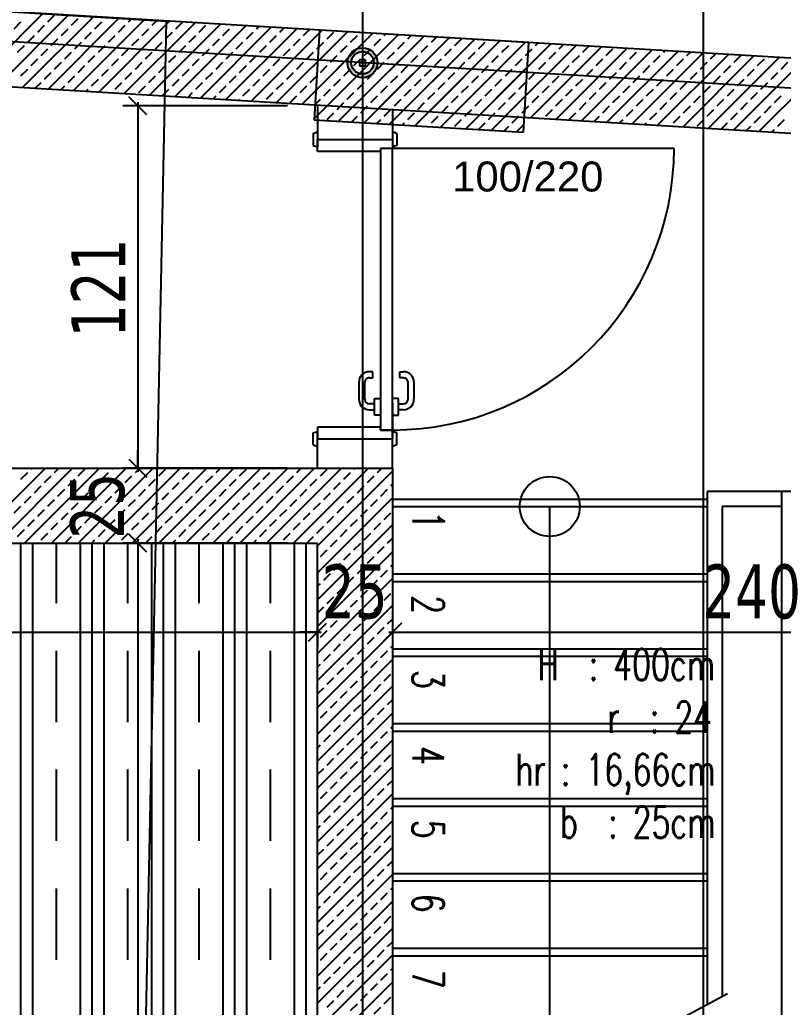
# Model space of a CAD drawing. Header units: millimetres. Extents: x 43168.9 to 43194.6, y -25545.1 to -25543.4.
# Drawn here: x 43169.908 to 43169.959, y -25543.9089 to -25543.843 of the extents above; entities that cross this region are included whole.
import ezdxf
from ezdxf.enums import TextEntityAlignment as Align

# ---------------------------------------------------------------- set-up
doc = ezdxf.new("R2010")
doc.units = ezdxf.units.MM
doc.header["$LTSCALE"] = 200
for name, pattern in [('DASHDOT', [1, 0.5, -0.25, 0, -0.25]), ('DASHDOT2', [0.5, 0.25, -0.125, 0, -0.125]), ('HIDDEN2', [0.1875, 0.125, -0.0625])]:
    doc.linetypes.add(name, pattern=pattern)
for name, color, linetype in [('aks_sgh', 5, 'DASHDOT2'), ('dograma_sgh', 43, 'Continuous'), ('duv_sgh', 4, 'Continuous'), ('izd-alt_sgh', 8, 'HIDDEN2'), ('kolon-b.a_sgh', 6, 'Continuous'), ('merdi_sgh', 3, 'Continuous'), ('olcuic_sgh', 183, 'Continuous'), ('poz_sgh', 12, 'Continuous'), ('tarama-betonarme_sgh', 223, 'Continuous'), ('tarama-zemin_sgh', 197, 'Continuous'), ('yapi-yaklasma_sgh', 41, 'DASHDOT'), ('yazi-merdi_sgh', 9, 'Continuous')]:
    doc.layers.add(name, color=color, linetype=linetype)
doc.styles.add('dim', font='VERDANA.TTF', dxfattribs={"width": 0.7})
doc.styles.add('text2', font='arial.ttf')
doc.styles.add('text3', font='simplex8.shx', dxfattribs={"width": 0.7})

msp = doc.modelspace()

# ---------------------------------------------------------------- hatches: boundary and pattern name
h = msp.add_hatch(color=256)
edge = h.paths.add_edge_path()
edge.add_arc((43169.930879, -25543.845849), 0.001, 0, 360)
edge = h.paths.add_edge_path(flags=16)
edge.add_arc((43169.930879, -25543.845849), 0.00075, 0, 360)

# ---------------------------------------------------------------- linework, layer by layer
at = {"color": 0, "linetype": 'ByBlock', "lineweight": -2}
for p, q in [((43169.931079, -25543.845649), (43169.930679, -25543.845649)), ((43169.930679, -25543.845649), (43169.930679, -25543.846049)), ((43169.93095, -25543.845778), (43169.930808, -25543.845919)), ((43169.93095, -25543.845919), (43169.930808, -25543.845778)), ((43169.931079, -25543.846049), (43169.931079, -25543.845649)), ((43169.930679, -25543.846049), (43169.931079, -25543.846049)), ((43169.91648, -25543.849335), (43169.91528, -25543.848135)), ((43169.91528, -25543.872319), (43169.91648, -25543.873519)), ((43169.91528, -25543.872319), (43169.91648, -25543.873519)), ((43169.91648, -25543.878519), (43169.91528, -25543.877319)), ((43169.91648, -25543.878519), (43169.91528, -25543.877319)), ((43169.927279, -25543.884462), (43169.928479, -25543.883262)), ((43169.927279, -25543.884462), (43169.928479, -25543.883262)), ((43169.933479, -25543.883262), (43169.932279, -25543.884462)), ((43169.933479, -25543.883262), (43169.932279, -25543.884462))]:
    msp.add_line(p, q, dxfattribs=at)
at = {"color": 0, "linetype": 'Continuous', "lineweight": -2}
for radius in [0.001, 0.00075]:
    msp.add_circle((43169.930879, -25543.845849), radius, dxfattribs=at)
at = {"layer": 'aks_sgh'}
for p, q in [((43169.930879, -25543.740919), (43169.930879, -25544.789919)), ((43169.953621, -25543.740919), (43169.953621, -25543.95248)), ((43169.983879, -25543.848995), (43169.640761, -25543.828626))]:
    msp.add_line(p, q, dxfattribs=at)
at = {"layer": 'dograma_sgh'}
for p, q in [((43169.927579, -25543.850573), (43169.927879, -25543.850473)), ((43169.927579, -25543.850573), (43169.927579, -25543.851373)), ((43169.927879, -25543.850473), (43169.927879, -25543.851473)), ((43169.933179, -25543.850573), (43169.932879, -25543.850473)), ((43169.932879, -25543.850473), (43169.932879, -25543.851473)), ((43169.933179, -25543.850573), (43169.933179, -25543.851373)), ((43169.927879, -25543.850973), (43169.932879, -25543.850973)), ((43169.927879, -25543.851773), (43169.927879, -25543.850973)), ((43169.932879, -25543.850973), (43169.932879, -25543.851573)), ((43169.927579, -25543.851373), (43169.927879, -25543.851473)), ((43169.932079, -25543.851773), (43169.927879, -25543.851773)), ((43169.932879, -25543.851573), (43169.932079, -25543.851573)), ((43169.932079, -25543.851573), (43169.932079, -25543.870373)), ((43169.932579, -25543.851573), (43169.932079, -25543.851573)), ((43169.932079, -25543.851573), (43169.932079, -25543.851773)), ((43169.932879, -25543.851573), (43169.932579, -25543.851573)), ((43169.933179, -25543.851373), (43169.932879, -25543.851473)), ((43169.932879, -25543.870373), (43169.932879, -25543.851573)), ((43169.931579, -25543.866483), (43169.931339, -25543.866483)), ((43169.931339, -25543.866883), (43169.931579, -25543.866883)), ((43169.931579, -25543.866883), (43169.931579, -25543.866483)), ((43169.933379, -25543.866883), (43169.933379, -25543.866483)), ((43169.933379, -25543.866483), (43169.933619, -25543.866483)), ((43169.933619, -25543.866883), (43169.933379, -25543.866883)), ((43169.930639, -25543.867183), (43169.930639, -25543.868323)), ((43169.931039, -25543.868323), (43169.931039, -25543.867183)), ((43169.933919, -25543.868323), (43169.933919, -25543.867183)), ((43169.934319, -25543.867183), (43169.934319, -25543.868323)), ((43169.931679, -25543.869373), (43169.931679, -25543.868273)), ((43169.931679, -25543.868273), (43169.932079, -25543.868273)), ((43169.933279, -25543.868273), (43169.932879, -25543.868273)), ((43169.933279, -25543.869373), (43169.933279, -25543.868273)), ((43169.931679, -25543.868623), (43169.931339, -25543.868623)), ((43169.931339, -25543.869023), (43169.931679, -25543.869023)), ((43169.933279, -25543.868623), (43169.933619, -25543.868623)), ((43169.933619, -25543.869023), (43169.933279, -25543.869023)), ((43169.932079, -25543.869373), (43169.931679, -25543.869373)), ((43169.932879, -25543.869373), (43169.933279, -25543.869373)), ((43169.932079, -25543.870173), (43169.927879, -25543.870173)), ((43169.927879, -25543.870173), (43169.927879, -25543.870973)), ((43169.932079, -25543.870373), (43169.932079, -25543.870173)), ((43169.932079, -25543.870373), (43169.932879, -25543.870373)), ((43169.932579, -25543.870373), (43169.932079, -25543.870373)), ((43169.932879, -25543.870373), (43169.932579, -25543.870373)), ((43169.932879, -25543.870973), (43169.932879, -25543.870373)), ((43169.927579, -25543.870573), (43169.927879, -25543.870473)), ((43169.927579, -25543.871373), (43169.927579, -25543.870573)), ((43169.927879, -25543.871473), (43169.927879, -25543.870473)), ((43169.927879, -25543.870973), (43169.932879, -25543.870973)), ((43169.933179, -25543.870573), (43169.932879, -25543.870473)), ((43169.932879, -25543.871473), (43169.932879, -25543.870473)), ((43169.933179, -25543.871373), (43169.933179, -25543.870573)), ((43169.927579, -25543.871373), (43169.927879, -25543.871473)), ((43169.933179, -25543.871373), (43169.932879, -25543.871473))]:
    msp.add_line(p, q, dxfattribs=at)
at = {"layer": 'dograma_sgh', "color": 145}
msp.add_line((43169.951679, -25543.851573), (43169.932879, -25543.851573), dxfattribs=at)
msp.add_arc((43169.932879, -25543.851573), 0.0188, 270, 0, dxfattribs=at)
at = {"layer": 'dograma_sgh'}
for centre, radius, start, end in [((43169.931339, -25543.867183), 0.0007, 89.99999, 179.99999), ((43169.931339, -25543.867183), 0.0003, 89.99999, 179.99999), ((43169.933619, -25543.867183), 0.0007, 0.00001, 90.00001), ((43169.933619, -25543.867183), 0.0003, 0.00001, 90.00001), ((43169.931339, -25543.868323), 0.0007, 179.99999, 269.99999), ((43169.931339, -25543.868323), 0.0003, 179.99999, 269.99999), ((43169.933619, -25543.868323), 0.0003, 270.00001, 0.00001), ((43169.933619, -25543.868323), 0.0007, 270.00001, 0.00001)]:
    msp.add_arc(centre, radius, start, end, dxfattribs=at)
at = {"layer": 'duv_sgh'}
for p, q in [((43169.927879, -25543.848735), (43169.927879, -25543.850973)), ((43169.932879, -25543.848973), (43169.932879, -25543.850973)), ((43169.927879, -25543.850973), (43169.932879, -25543.850973)), ((43169.932879, -25543.868576), (43169.932879, -25543.870919)), ((43169.927879, -25543.872919), (43169.927879, -25543.870919)), ((43169.927879, -25543.870973), (43169.932879, -25543.870973)), ((43169.932879, -25543.872919), (43169.932879, -25543.870919))]:
    msp.add_line(p, q, dxfattribs=at)
at = {"layer": 'izd-alt_sgh'}
for p, q in [((43169.932879, -25543.87498), (43169.953879, -25543.87498)), ((43169.958879, -25543.93048), (43169.958879, -25543.87448)), ((43169.932879, -25543.87998), (43169.953879, -25543.87998)), ((43169.932879, -25543.88498), (43169.953879, -25543.88498)), ((43169.932879, -25543.88998), (43169.953879, -25543.88998)), ((43169.932879, -25543.89498), (43169.953879, -25543.89498)), ((43169.932879, -25543.89998), (43169.953879, -25543.89998)), ((43169.932879, -25543.90498), (43169.953879, -25543.90498))]:
    msp.add_line(p, q, dxfattribs=at)
at = {"layer": 'kolon-b.a_sgh'}
for p, q in [((43169.985879, -25543.84711), (43169.640879, -25543.82663)), ((43169.645879, -25543.831935), (43169.980879, -25543.851822)), ((43169.928003, -25543.843674), (43169.927647, -25543.849664)), ((43169.941978, -25543.844504), (43169.928003, -25543.843674)), ((43169.941623, -25543.850493), (43169.941978, -25543.844504)), ((43169.927647, -25543.849664), (43169.941623, -25543.850493)), ((43169.815879, -25543.872919), (43169.932879, -25543.872919)), ((43169.932879, -25543.872919), (43169.932879, -25543.95448)), ((43169.820879, -25543.877919), (43169.927879, -25543.877919)), ((43169.927879, -25543.95948), (43169.927879, -25543.877919))]:
    msp.add_line(p, q, dxfattribs=at)
at = {"layer": 'merdi_sgh', "color": 43}
for p, q in [((43169.959879, -25543.87448), (43169.953879, -25543.87448)), ((43169.953879, -25543.87448), (43169.953879, -25543.90873)), ((43169.958879, -25543.87548), (43169.954879, -25543.87548)), ((43169.954879, -25543.87548), (43169.954879, -25543.908193))]:
    msp.add_line(p, q, dxfattribs=at)
at = {"layer": 'merdi_sgh'}
for p, q in [((43169.932879, -25543.87548), (43169.953879, -25543.87548)), ((43169.932879, -25543.88048), (43169.953879, -25543.88048)), ((43169.932879, -25543.88548), (43169.953879, -25543.88548)), ((43169.932879, -25543.89048), (43169.953879, -25543.89048)), ((43169.932879, -25543.89548), (43169.953879, -25543.89548)), ((43169.932879, -25543.90048), (43169.953879, -25543.90048)), ((43169.932879, -25543.90548), (43169.953879, -25543.90548))]:
    msp.add_line(p, q, dxfattribs=at)
at = {"layer": 'merdi_sgh', "color": 145}
for p, q in [((43169.943379, -25543.914365), (43169.943379, -25543.87548)), ((43169.932522, -25543.920191), (43169.955255, -25543.907991))]:
    msp.add_line(p, q, dxfattribs=at)
msp.add_circle((43169.943379, -25543.87548), 0.002, dxfattribs=at)
at = {"layer": 'olcuic_sgh'}
for p, q in [((43169.91588, -25543.848485), (43169.91588, -25543.873169)), ((43169.925879, -25543.848735), (43169.91488, -25543.848735)), ((43169.91588, -25543.872919), (43169.91588, -25543.871719)), ((43169.925879, -25543.872919), (43169.91488, -25543.872919)), ((43169.925879, -25543.872919), (43169.91488, -25543.872919)), ((43169.932879, -25543.87498), (43169.932879, -25543.884862)), ((43169.932879, -25543.87498), (43169.932879, -25543.884862)), ((43169.925879, -25543.877919), (43169.91488, -25543.877919)), ((43169.925879, -25543.877919), (43169.91488, -25543.877919)), ((43169.91588, -25543.877669), (43169.91588, -25544.105169)), ((43169.91588, -25543.877919), (43169.91588, -25543.879119)), ((43169.927879, -25543.879919), (43169.927879, -25543.884862)), ((43169.927879, -25543.879919), (43169.927879, -25543.884862)), ((43169.820629, -25543.883862), (43169.928129, -25543.883862)), ((43169.927879, -25543.883862), (43169.926679, -25543.883862)), ((43169.932629, -25543.883862), (43169.981129, -25543.883862)), ((43169.932879, -25543.883862), (43169.934079, -25543.883862))]:
    msp.add_line(p, q, dxfattribs=at)
at = {"layer": 'tarama-betonarme_sgh'}
for p, q in [((43169.904806, -25543.847306), (43169.909534, -25543.842578)), ((43169.906501, -25543.847407), (43169.911229, -25543.842679)), ((43169.909883, -25543.843127), (43169.910332, -25543.842678)), ((43169.907638, -25543.843576), (43169.908087, -25543.843127)), ((43169.908197, -25543.847507), (43169.912925, -25543.842779)), ((43169.90921, -25543.8438), (43169.909659, -25543.843351)), ((43169.909892, -25543.847608), (43169.91462, -25543.84288)), ((43169.911455, -25543.843351), (43169.911904, -25543.842902)), ((43169.911588, -25543.847709), (43169.916316, -25543.842981)), ((43169.913026, -25543.843576), (43169.913475, -25543.843127)), ((43169.913283, -25543.847809), (43169.918011, -25543.843081)), ((43169.914598, -25543.8438), (43169.915047, -25543.843351)), ((43169.914978, -25543.84791), (43169.919706, -25543.843182)), ((43169.915271, -25543.843127), (43169.915468, -25543.84293)), ((43169.916674, -25543.848011), (43169.921402, -25543.843282)), ((43169.916843, -25543.843351), (43169.917163, -25543.843031)), ((43169.918415, -25543.843576), (43169.918859, -25543.843131)), ((43169.919986, -25543.8438), (43169.920435, -25543.843351)), ((43169.922231, -25543.843351), (43169.92225, -25543.843333)), ((43169.910781, -25543.844025), (43169.91123, -25543.843576)), ((43169.912353, -25543.844249), (43169.912802, -25543.8438)), ((43169.91617, -25543.844025), (43169.916619, -25543.843576)), ((43169.917741, -25543.844249), (43169.91819, -25543.8438)), ((43169.918369, -25543.848111), (43169.923097, -25543.843383)), ((43169.920065, -25543.848212), (43169.924793, -25543.843484)), ((43169.921558, -25543.844025), (43169.922007, -25543.843576)), ((43169.92176, -25543.848313), (43169.926488, -25543.843584)), ((43169.923129, -25543.844249), (43169.923578, -25543.8438)), ((43169.923455, -25543.848413), (43169.928183, -25543.843685)), ((43169.923803, -25543.843576), (43169.923945, -25543.843433)), ((43169.925151, -25543.848514), (43169.929879, -25543.843786)), ((43169.925374, -25543.8438), (43169.92564, -25543.843534)), ((43169.926846, -25543.848614), (43169.931574, -25543.843886)), ((43169.926946, -25543.844025), (43169.927336, -25543.843635)), ((43169.927651, -25543.849606), (43169.93327, -25543.843987)), ((43169.927764, -25543.847697), (43169.931574, -25543.843886)), ((43169.927877, -25543.845787), (43169.929879, -25543.843786)), ((43169.927991, -25543.843878), (43169.928183, -25543.843685)), ((43169.928517, -25543.844249), (43169.928966, -25543.8438)), ((43169.928517, -25543.844249), (43169.928966, -25543.8438)), ((43169.928542, -25543.848715), (43169.93327, -25543.843987)), ((43169.932334, -25543.844025), (43169.932422, -25543.843937)), ((43169.932334, -25543.844025), (43169.932422, -25543.843937)), ((43169.908536, -25543.844474), (43169.908985, -25543.844025)), ((43169.910108, -25543.844698), (43169.910557, -25543.844249)), ((43169.911679, -25543.844923), (43169.912128, -25543.844474)), ((43169.913924, -25543.844474), (43169.914373, -25543.844025)), ((43169.915496, -25543.844698), (43169.915945, -25543.844249)), ((43169.917068, -25543.844923), (43169.917517, -25543.844474)), ((43169.919313, -25543.844474), (43169.919762, -25543.844025)), ((43169.920884, -25543.844698), (43169.921333, -25543.844249)), ((43169.922456, -25543.844923), (43169.922905, -25543.844474)), ((43169.924701, -25543.844474), (43169.92515, -25543.844025)), ((43169.926272, -25543.844698), (43169.926721, -25543.844249)), ((43169.927844, -25543.844923), (43169.928293, -25543.844474)), ((43169.927934, -25543.844832), (43169.928293, -25543.844474)), ((43169.929291, -25543.849761), (43169.934965, -25543.844088)), ((43169.930089, -25543.844474), (43169.930538, -25543.844025)), ((43169.930089, -25543.844474), (43169.930538, -25543.844025)), ((43169.930237, -25543.848816), (43169.934965, -25543.844088)), ((43169.930987, -25543.849862), (43169.936661, -25543.844188)), ((43169.93166, -25543.844698), (43169.932109, -25543.844249)), ((43169.93166, -25543.844698), (43169.932109, -25543.844249)), ((43169.931932, -25543.848916), (43169.936661, -25543.844188)), ((43169.932682, -25543.849963), (43169.938356, -25543.844289)), ((43169.933232, -25543.844923), (43169.933681, -25543.844474)), ((43169.933232, -25543.844923), (43169.933681, -25543.844474)), ((43169.933628, -25543.849017), (43169.938356, -25543.844289)), ((43169.933906, -25543.844249), (43169.934117, -25543.844037)), ((43169.933906, -25543.844249), (43169.934117, -25543.844037)), ((43169.934378, -25543.850063), (43169.940051, -25543.84439)), ((43169.935323, -25543.849118), (43169.940051, -25543.84439)), ((43169.935477, -25543.844474), (43169.935813, -25543.844138)), ((43169.935477, -25543.844474), (43169.935813, -25543.844138)), ((43169.936073, -25543.850164), (43169.941747, -25543.84449)), ((43169.937019, -25543.849218), (43169.941747, -25543.84449)), ((43169.937049, -25543.844698), (43169.937498, -25543.844249)), ((43169.937049, -25543.844698), (43169.937498, -25543.844249)), ((43169.93862, -25543.844923), (43169.939069, -25543.844474)), ((43169.93862, -25543.844923), (43169.939069, -25543.844474)), ((43169.938714, -25543.849319), (43169.943442, -25543.844591)), ((43169.940865, -25543.844474), (43169.940899, -25543.84444)), ((43169.940865, -25543.844474), (43169.940899, -25543.84444)), ((43169.942437, -25543.844698), (43169.942594, -25543.844541)), ((43169.944008, -25543.844923), (43169.94429, -25543.844641)), ((43169.907863, -25543.845147), (43169.908312, -25543.844698)), ((43169.909434, -25543.845372), (43169.909883, -25543.844923)), ((43169.911006, -25543.845596), (43169.911455, -25543.845147)), ((43169.913251, -25543.845147), (43169.9137, -25543.844698)), ((43169.914822, -25543.845372), (43169.915271, -25543.844923)), ((43169.916394, -25543.845596), (43169.916843, -25543.845147)), ((43169.918639, -25543.845147), (43169.919088, -25543.844698)), ((43169.920211, -25543.845372), (43169.92066, -25543.844923)), ((43169.921782, -25543.845596), (43169.922231, -25543.845147)), ((43169.924027, -25543.845147), (43169.924476, -25543.844698)), ((43169.925599, -25543.845372), (43169.926048, -25543.844923)), ((43169.92717, -25543.845596), (43169.927619, -25543.845147)), ((43169.929415, -25543.845147), (43169.929864, -25543.844698)), ((43169.929415, -25543.845147), (43169.929864, -25543.844698)), ((43169.930987, -25543.845372), (43169.931436, -25543.844923)), ((43169.930987, -25543.845372), (43169.931436, -25543.844923)), ((43169.932558, -25543.845596), (43169.933007, -25543.845147)), ((43169.932558, -25543.845596), (43169.933007, -25543.845147)), ((43169.934804, -25543.845147), (43169.935253, -25543.844698)), ((43169.934804, -25543.845147), (43169.935253, -25543.844698)), ((43169.936375, -25543.845372), (43169.936824, -25543.844923)), ((43169.936375, -25543.845372), (43169.936824, -25543.844923)), ((43169.937947, -25543.845596), (43169.938396, -25543.845147)), ((43169.937947, -25543.845596), (43169.938396, -25543.845147)), ((43169.940192, -25543.845147), (43169.940641, -25543.844698)), ((43169.940192, -25543.845147), (43169.940641, -25543.844698)), ((43169.940409, -25543.84942), (43169.945138, -25543.844691)), ((43169.941763, -25543.845372), (43169.942212, -25543.844923)), ((43169.941763, -25543.845372), (43169.941937, -25543.845198)), ((43169.942105, -25543.84952), (43169.946833, -25543.844792)), ((43169.943335, -25543.845596), (43169.943784, -25543.845147)), ((43169.9438, -25543.849621), (43169.948528, -25543.844893)), ((43169.945496, -25543.849722), (43169.950224, -25543.844993)), ((43169.94558, -25543.845147), (43169.945985, -25543.844742)), ((43169.947151, -25543.845372), (43169.9476, -25543.844923)), ((43169.947191, -25543.849822), (43169.951919, -25543.845094)), ((43169.948723, -25543.845596), (43169.949172, -25543.845147)), ((43169.948886, -25543.849923), (43169.953615, -25543.845195)), ((43169.950582, -25543.850023), (43169.95531, -25543.845295)), ((43169.950968, -25543.845147), (43169.951071, -25543.845044)), ((43169.95254, -25543.845372), (43169.952767, -25543.845144)), ((43169.954111, -25543.845596), (43169.954462, -25543.845245)), ((43169.908761, -25543.846045), (43169.90921, -25543.845596)), ((43169.910332, -25543.84627), (43169.910781, -25543.845821)), ((43169.912577, -25543.845821), (43169.913026, -25543.845372)), ((43169.914149, -25543.846045), (43169.914598, -25543.845596)), ((43169.915721, -25543.84627), (43169.91617, -25543.845821)), ((43169.917966, -25543.845821), (43169.918415, -25543.845372)), ((43169.919537, -25543.846045), (43169.919986, -25543.845596)), ((43169.921109, -25543.84627), (43169.921558, -25543.845821)), ((43169.923354, -25543.845821), (43169.923803, -25543.845372)), ((43169.924925, -25543.846045), (43169.925374, -25543.845596)), ((43169.926497, -25543.84627), (43169.926946, -25543.845821)), ((43169.928742, -25543.845821), (43169.929191, -25543.845372)), ((43169.928742, -25543.845821), (43169.929191, -25543.845372)), ((43169.930313, -25543.846045), (43169.930762, -25543.845596)), ((43169.930313, -25543.846045), (43169.930762, -25543.845596)), ((43169.931885, -25543.84627), (43169.932334, -25543.845821)), ((43169.931885, -25543.84627), (43169.932334, -25543.845821)), ((43169.93413, -25543.845821), (43169.934579, -25543.845372)), ((43169.93413, -25543.845821), (43169.934579, -25543.845372)), ((43169.935702, -25543.846045), (43169.936151, -25543.845596)), ((43169.935702, -25543.846045), (43169.936151, -25543.845596)), ((43169.937273, -25543.84627), (43169.937722, -25543.845821)), ((43169.937273, -25543.84627), (43169.937722, -25543.845821)), ((43169.939518, -25543.845821), (43169.939967, -25543.845372)), ((43169.939518, -25543.845821), (43169.939967, -25543.845372)), ((43169.94109, -25543.846045), (43169.941539, -25543.845596)), ((43169.94109, -25543.846045), (43169.941539, -25543.845596)), ((43169.942661, -25543.84627), (43169.94311, -25543.845821)), ((43169.944906, -25543.845821), (43169.945355, -25543.845372)), ((43169.946478, -25543.846045), (43169.946927, -25543.845596)), ((43169.948049, -25543.84627), (43169.948498, -25543.845821)), ((43169.950294, -25543.845821), (43169.950744, -25543.845372)), ((43169.951866, -25543.846045), (43169.952315, -25543.845596)), ((43169.952277, -25543.850124), (43169.957005, -25543.845396)), ((43169.953438, -25543.84627), (43169.953887, -25543.845821)), ((43169.953973, -25543.850225), (43169.958701, -25543.845497)), ((43169.955668, -25543.850325), (43169.960396, -25543.845597)), ((43169.955683, -25543.845821), (43169.956132, -25543.845372)), ((43169.957254, -25543.846045), (43169.957703, -25543.845596)), ((43169.957363, -25543.850426), (43169.962092, -25543.845698)), ((43169.958826, -25543.84627), (43169.959275, -25543.845821)), ((43169.908087, -25543.846719), (43169.908536, -25543.84627)), ((43169.909659, -25543.846943), (43169.910108, -25543.846494)), ((43169.911904, -25543.846494), (43169.912353, -25543.846045)), ((43169.913475, -25543.846719), (43169.913924, -25543.84627)), ((43169.915047, -25543.846943), (43169.915496, -25543.846494)), ((43169.917292, -25543.846494), (43169.917741, -25543.846045)), ((43169.918864, -25543.846719), (43169.919313, -25543.84627)), ((43169.920435, -25543.846943), (43169.920884, -25543.846494)), ((43169.92268, -25543.846494), (43169.923129, -25543.846045)), ((43169.924252, -25543.846719), (43169.924701, -25543.84627)), ((43169.925823, -25543.846943), (43169.926272, -25543.846494)), ((43169.928068, -25543.846494), (43169.928517, -25543.846045)), ((43169.928068, -25543.846494), (43169.928517, -25543.846045)), ((43169.92964, -25543.846719), (43169.930089, -25543.84627)), ((43169.92964, -25543.846719), (43169.930089, -25543.84627)), ((43169.931211, -25543.846943), (43169.93166, -25543.846494)), ((43169.931211, -25543.846943), (43169.93166, -25543.846494)), ((43169.933457, -25543.846494), (43169.933906, -25543.846045)), ((43169.933457, -25543.846494), (43169.933906, -25543.846045)), ((43169.935028, -25543.846719), (43169.935477, -25543.84627)), ((43169.935028, -25543.846719), (43169.935477, -25543.84627)), ((43169.9366, -25543.846943), (43169.937049, -25543.846494)), ((43169.9366, -25543.846943), (43169.937049, -25543.846494)), ((43169.937768, -25543.850265), (43169.94188, -25543.846153)), ((43169.938845, -25543.846494), (43169.939294, -25543.846045)), ((43169.938845, -25543.846494), (43169.939294, -25543.846045)), ((43169.940416, -25543.846719), (43169.940865, -25543.84627)), ((43169.940416, -25543.846719), (43169.940865, -25543.84627)), ((43169.941988, -25543.846943), (43169.942437, -25543.846494)), ((43169.944233, -25543.846494), (43169.944682, -25543.846045)), ((43169.945804, -25543.846719), (43169.946253, -25543.84627)), ((43169.947376, -25543.846943), (43169.947825, -25543.846494)), ((43169.949621, -25543.846494), (43169.95007, -25543.846045)), ((43169.951193, -25543.846719), (43169.951642, -25543.84627)), ((43169.952764, -25543.846943), (43169.953213, -25543.846494)), ((43169.955009, -25543.846494), (43169.955458, -25543.846045)), ((43169.956581, -25543.846719), (43169.95703, -25543.84627)), ((43169.958152, -25543.846943), (43169.958601, -25543.846494)), ((43169.909044, -25543.847558), (43169.909434, -25543.847168)), ((43169.91123, -25543.847168), (43169.911679, -25543.846719)), ((43169.912802, -25543.847392), (43169.913251, -25543.846943)), ((43169.914373, -25543.847617), (43169.914822, -25543.847168)), ((43169.916619, -25543.847168), (43169.917068, -25543.846719)), ((43169.91819, -25543.847392), (43169.918639, -25543.846943)), ((43169.919762, -25543.847617), (43169.920211, -25543.847168)), ((43169.922007, -25543.847168), (43169.922456, -25543.846719)), ((43169.923578, -25543.847392), (43169.924027, -25543.846943)), ((43169.92515, -25543.847617), (43169.925599, -25543.847168)), ((43169.927395, -25543.847168), (43169.927844, -25543.846719)), ((43169.927821, -25543.846742), (43169.927844, -25543.846719)), ((43169.928966, -25543.847392), (43169.929415, -25543.846943)), ((43169.928966, -25543.847392), (43169.929415, -25543.846943)), ((43169.930538, -25543.847617), (43169.930987, -25543.847168)), ((43169.930538, -25543.847617), (43169.930987, -25543.847168)), ((43169.932783, -25543.847168), (43169.933232, -25543.846719)), ((43169.932783, -25543.847168), (43169.933232, -25543.846719)), ((43169.934355, -25543.847392), (43169.934804, -25543.846943)), ((43169.934355, -25543.847392), (43169.934804, -25543.846943)), ((43169.935926, -25543.847617), (43169.936375, -25543.847168)), ((43169.935926, -25543.847617), (43169.936375, -25543.847168)), ((43169.938171, -25543.847168), (43169.93862, -25543.846719)), ((43169.938171, -25543.847168), (43169.93862, -25543.846719)), ((43169.939743, -25543.847392), (43169.940192, -25543.846943)), ((43169.939743, -25543.847392), (43169.940192, -25543.846943)), ((43169.941314, -25543.847617), (43169.941763, -25543.847168)), ((43169.941314, -25543.847617), (43169.941763, -25543.847168)), ((43169.943559, -25543.847168), (43169.944008, -25543.846719)), ((43169.945131, -25543.847392), (43169.94558, -25543.846943)), ((43169.946702, -25543.847617), (43169.947151, -25543.847168)), ((43169.948947, -25543.847168), (43169.949396, -25543.846719)), ((43169.950519, -25543.847392), (43169.950968, -25543.846943)), ((43169.952091, -25543.847617), (43169.95254, -25543.847168)), ((43169.954336, -25543.847168), (43169.954785, -25543.846719)), ((43169.955907, -25543.847392), (43169.956356, -25543.846943)), ((43169.957479, -25543.847617), (43169.957928, -25543.847168)), ((43169.91074, -25543.847658), (43169.911006, -25543.847392)), ((43169.912435, -25543.847759), (43169.912577, -25543.847617)), ((43169.914131, -25543.84786), (43169.914149, -25543.847841)), ((43169.915945, -25543.847841), (43169.916394, -25543.847392)), ((43169.917521, -25543.848061), (43169.917966, -25543.847617)), ((43169.919217, -25543.848162), (43169.919537, -25543.847841)), ((43169.921333, -25543.847841), (43169.921782, -25543.847392)), ((43169.922905, -25543.848066), (43169.923354, -25543.847617)), ((43169.924476, -25543.84829), (43169.924925, -25543.847841)), ((43169.926721, -25543.847841), (43169.92717, -25543.847392)), ((43169.928293, -25543.848066), (43169.928742, -25543.847617)), ((43169.928293, -25543.848066), (43169.928742, -25543.847617)), ((43169.929864, -25543.84829), (43169.930313, -25543.847841)), ((43169.929864, -25543.84829), (43169.930313, -25543.847841)), ((43169.932109, -25543.847841), (43169.932558, -25543.847392)), ((43169.932109, -25543.847841), (43169.932558, -25543.847392)), ((43169.933681, -25543.848066), (43169.93413, -25543.847617)), ((43169.933681, -25543.848066), (43169.93413, -25543.847617)), ((43169.935253, -25543.84829), (43169.935702, -25543.847841)), ((43169.935253, -25543.84829), (43169.935702, -25543.847841)), ((43169.937498, -25543.847841), (43169.937947, -25543.847392)), ((43169.937498, -25543.847841), (43169.937947, -25543.847392)), ((43169.939069, -25543.848066), (43169.939518, -25543.847617)), ((43169.939069, -25543.848066), (43169.939518, -25543.847617)), ((43169.940641, -25543.84829), (43169.94109, -25543.847841)), ((43169.940641, -25543.84829), (43169.94109, -25543.847841)), ((43169.942886, -25543.847841), (43169.943335, -25543.847392)), ((43169.944457, -25543.848066), (43169.944906, -25543.847617)), ((43169.946029, -25543.84829), (43169.946478, -25543.847841)), ((43169.948274, -25543.847841), (43169.948723, -25543.847392)), ((43169.949845, -25543.848066), (43169.950294, -25543.847617)), ((43169.951417, -25543.84829), (43169.951866, -25543.847841)), ((43169.953662, -25543.847841), (43169.954111, -25543.847392)), ((43169.955234, -25543.848066), (43169.955683, -25543.847617)), ((43169.956805, -25543.84829), (43169.957254, -25543.847841)), ((43169.920912, -25543.848262), (43169.921109, -25543.848066)), ((43169.922608, -25543.848363), (43169.92268, -25543.84829)), ((43169.926048, -25543.848515), (43169.926497, -25543.848066)), ((43169.927694, -25543.848665), (43169.928068, -25543.84829)), ((43169.927707, -25543.848651), (43169.928068, -25543.84829)), ((43169.929191, -25543.848964), (43169.92964, -25543.848515)), ((43169.929389, -25543.848765), (43169.92964, -25543.848515)), ((43169.931436, -25543.848515), (43169.931885, -25543.848066)), ((43169.931436, -25543.848515), (43169.931885, -25543.848066)), ((43169.933007, -25543.848739), (43169.933457, -25543.84829)), ((43169.933007, -25543.848739), (43169.933457, -25543.84829)), ((43169.934579, -25543.848964), (43169.935028, -25543.848515)), ((43169.934579, -25543.848964), (43169.935028, -25543.848515)), ((43169.936824, -25543.848515), (43169.937273, -25543.848066)), ((43169.936824, -25543.848515), (43169.937273, -25543.848066)), ((43169.938396, -25543.848739), (43169.938845, -25543.84829)), ((43169.938396, -25543.848739), (43169.938845, -25543.84829)), ((43169.939464, -25543.850365), (43169.941767, -25543.848062)), ((43169.939967, -25543.848964), (43169.940416, -25543.848515)), ((43169.939967, -25543.848964), (43169.940416, -25543.848515)), ((43169.942212, -25543.848515), (43169.942661, -25543.848066)), ((43169.943784, -25543.848739), (43169.944233, -25543.84829)), ((43169.945355, -25543.848964), (43169.945804, -25543.848515)), ((43169.9476, -25543.848515), (43169.948049, -25543.848066)), ((43169.949172, -25543.848739), (43169.949621, -25543.84829)), ((43169.950744, -25543.848964), (43169.951193, -25543.848515)), ((43169.952989, -25543.848515), (43169.953438, -25543.848066)), ((43169.95456, -25543.848739), (43169.955009, -25543.84829)), ((43169.956132, -25543.848964), (43169.956581, -25543.848515)), ((43169.958377, -25543.848515), (43169.958826, -25543.848066)), ((43169.928517, -25543.849637), (43169.928966, -25543.849188)), ((43169.930762, -25543.849188), (43169.931211, -25543.848739)), ((43169.931085, -25543.848866), (43169.931211, -25543.848739)), ((43169.932334, -25543.849413), (43169.932783, -25543.848964)), ((43169.93278, -25543.848967), (43169.932783, -25543.848964)), ((43169.933906, -25543.849637), (43169.934355, -25543.849188)), ((43169.936151, -25543.849188), (43169.9366, -25543.848739)), ((43169.936171, -25543.849168), (43169.9366, -25543.848739)), ((43169.937722, -25543.849413), (43169.938171, -25543.848964)), ((43169.937866, -25543.849269), (43169.938171, -25543.848964)), ((43169.939294, -25543.849637), (43169.939743, -25543.849188)), ((43169.939562, -25543.849369), (43169.939743, -25543.849188)), ((43169.941539, -25543.849188), (43169.941988, -25543.848739)), ((43169.941539, -25543.849188), (43169.94171, -25543.849017)), ((43169.94311, -25543.849413), (43169.943559, -25543.848964)), ((43169.944682, -25543.849637), (43169.945131, -25543.849188)), ((43169.946927, -25543.849188), (43169.947376, -25543.848739)), ((43169.948498, -25543.849413), (43169.948947, -25543.848964)), ((43169.95007, -25543.849637), (43169.950519, -25543.849188)), ((43169.952315, -25543.849188), (43169.952764, -25543.848739)), ((43169.953887, -25543.849413), (43169.954336, -25543.848964)), ((43169.955458, -25543.849637), (43169.955907, -25543.849188)), ((43169.957703, -25543.849188), (43169.958152, -25543.848739)), ((43169.930139, -25543.849812), (43169.930538, -25543.849413)), ((43169.931834, -25543.849912), (43169.932109, -25543.849637)), ((43169.93353, -25543.850013), (43169.933681, -25543.849862)), ((43169.935477, -25543.849862), (43169.935926, -25543.849413)), ((43169.937049, -25543.850086), (43169.937498, -25543.849637)), ((43169.93862, -25543.850311), (43169.939069, -25543.849862)), ((43169.940865, -25543.849862), (43169.941314, -25543.849413)), ((43169.941257, -25543.84947), (43169.941314, -25543.849413)), ((43169.946343, -25543.849772), (43169.946702, -25543.849413)), ((43169.948039, -25543.849873), (43169.948274, -25543.849637)), ((43169.949734, -25543.849973), (43169.949845, -25543.849862)), ((43169.951642, -25543.849862), (43169.952091, -25543.849413)), ((43169.953213, -25543.850086), (43169.953662, -25543.849637)), ((43169.95482, -25543.850275), (43169.955234, -25543.849862)), ((43169.95703, -25543.849862), (43169.957479, -25543.849413)), ((43169.958601, -25543.850086), (43169.95905, -25543.849637)), ((43169.935225, -25543.850114), (43169.935253, -25543.850086)), ((43169.940312, -25543.850416), (43169.940641, -25543.850086)), ((43169.941159, -25543.850466), (43169.941654, -25543.849971)), ((43169.956516, -25543.850376), (43169.956805, -25543.850086)), ((43169.958211, -25543.850476), (43169.958377, -25543.850311)), ((43169.904725, -25543.877919), (43169.909725, -25543.872919)), ((43169.906521, -25543.877919), (43169.911521, -25543.872919)), ((43169.908318, -25543.877919), (43169.913318, -25543.872919)), ((43169.908761, -25543.872986), (43169.908827, -25543.872919)), ((43169.910114, -25543.877919), (43169.915114, -25543.872919)), ((43169.910332, -25543.873211), (43169.910623, -25543.872919)), ((43169.911904, -25543.873435), (43169.912353, -25543.872986)), ((43169.91191, -25543.877919), (43169.91691, -25543.872919)), ((43169.913706, -25543.877919), (43169.918706, -25543.872919)), ((43169.914149, -25543.872986), (43169.914216, -25543.872919)), ((43169.915502, -25543.877919), (43169.920502, -25543.872919)), ((43169.915721, -25543.873211), (43169.916012, -25543.872919)), ((43169.917292, -25543.873435), (43169.917741, -25543.872986)), ((43169.917298, -25543.877919), (43169.922298, -25543.872919)), ((43169.919094, -25543.877919), (43169.924094, -25543.872919)), ((43169.919537, -25543.872986), (43169.919604, -25543.872919)), ((43169.92089, -25543.877919), (43169.92589, -25543.872919)), ((43169.921109, -25543.873211), (43169.9214, -25543.872919)), ((43169.92268, -25543.873435), (43169.923129, -25543.872986)), ((43169.922686, -25543.877919), (43169.927686, -25543.872919)), ((43169.924482, -25543.877919), (43169.929482, -25543.872919)), ((43169.924925, -25543.872986), (43169.924992, -25543.872919)), ((43169.926278, -25543.877919), (43169.931278, -25543.872919)), ((43169.926497, -25543.873211), (43169.926788, -25543.872919)), ((43169.928068, -25543.873435), (43169.928517, -25543.872986)), ((43169.930313, -25543.872986), (43169.93038, -25543.872919)), ((43169.931885, -25543.873211), (43169.932176, -25543.872919)), ((43169.908087, -25543.87366), (43169.908536, -25543.873211)), ((43169.909659, -25543.873884), (43169.910108, -25543.873435)), ((43169.91123, -25543.874109), (43169.911679, -25543.87366)), ((43169.913475, -25543.87366), (43169.913924, -25543.873211)), ((43169.915047, -25543.873884), (43169.915496, -25543.873435)), ((43169.916619, -25543.874109), (43169.917068, -25543.87366)), ((43169.918864, -25543.87366), (43169.919313, -25543.873211)), ((43169.920435, -25543.873884), (43169.920884, -25543.873435)), ((43169.922007, -25543.874109), (43169.922456, -25543.87366)), ((43169.924252, -25543.87366), (43169.924701, -25543.873211)), ((43169.925823, -25543.873884), (43169.926272, -25543.873435)), ((43169.927395, -25543.874109), (43169.927844, -25543.87366)), ((43169.927879, -25543.878114), (43169.932879, -25543.873114)), ((43169.92964, -25543.87366), (43169.930089, -25543.873211)), ((43169.931211, -25543.873884), (43169.93166, -25543.873435)), ((43169.908985, -25543.874558), (43169.909434, -25543.874109)), ((43169.910557, -25543.874782), (43169.911006, -25543.874333)), ((43169.912802, -25543.874333), (43169.913251, -25543.873884)), ((43169.914373, -25543.874558), (43169.914822, -25543.874109)), ((43169.915945, -25543.874782), (43169.916394, -25543.874333)), ((43169.91819, -25543.874333), (43169.918639, -25543.873884)), ((43169.919762, -25543.874558), (43169.920211, -25543.874109)), ((43169.921333, -25543.874782), (43169.921782, -25543.874333)), ((43169.923578, -25543.874333), (43169.924027, -25543.873884)), ((43169.92515, -25543.874558), (43169.925599, -25543.874109)), ((43169.926721, -25543.874782), (43169.92717, -25543.874333)), ((43169.928966, -25543.874333), (43169.929415, -25543.873884)), ((43169.930538, -25543.874558), (43169.930987, -25543.874109)), ((43169.932109, -25543.874782), (43169.932558, -25543.874333)), ((43169.932783, -25543.874109), (43169.932879, -25543.874012)), ((43169.908312, -25543.875231), (43169.908761, -25543.874782)), ((43169.912128, -25543.875007), (43169.912577, -25543.874558)), ((43169.9137, -25543.875231), (43169.914149, -25543.874782)), ((43169.917517, -25543.875007), (43169.917966, -25543.874558)), ((43169.919088, -25543.875231), (43169.919537, -25543.874782)), ((43169.922905, -25543.875007), (43169.923354, -25543.874558)), ((43169.924476, -25543.875231), (43169.924925, -25543.874782)), ((43169.927879, -25543.87991), (43169.932879, -25543.87491)), ((43169.928293, -25543.875007), (43169.928742, -25543.874558)), ((43169.929864, -25543.875231), (43169.930313, -25543.874782)), ((43169.907638, -25543.875905), (43169.908087, -25543.875456)), ((43169.909883, -25543.875456), (43169.910332, -25543.875007)), ((43169.911455, -25543.87568), (43169.911904, -25543.875231)), ((43169.913026, -25543.875905), (43169.913475, -25543.875456)), ((43169.915271, -25543.875456), (43169.915721, -25543.875007)), ((43169.916843, -25543.87568), (43169.917292, -25543.875231)), ((43169.918415, -25543.875905), (43169.918864, -25543.875456)), ((43169.92066, -25543.875456), (43169.921109, -25543.875007)), ((43169.922231, -25543.87568), (43169.92268, -25543.875231)), ((43169.923803, -25543.875905), (43169.924252, -25543.875456)), ((43169.926048, -25543.875456), (43169.926497, -25543.875007)), ((43169.927619, -25543.87568), (43169.928068, -25543.875231)), ((43169.929191, -25543.875905), (43169.92964, -25543.875456)), ((43169.931436, -25543.875456), (43169.931885, -25543.875007)), ((43169.90921, -25543.876129), (43169.909659, -25543.87568)), ((43169.910781, -25543.876354), (43169.91123, -25543.875905)), ((43169.912353, -25543.876578), (43169.912802, -25543.876129)), ((43169.914598, -25543.876129), (43169.915047, -25543.87568)), ((43169.91617, -25543.876354), (43169.916619, -25543.875905)), ((43169.917741, -25543.876578), (43169.91819, -25543.876129)), ((43169.919986, -25543.876129), (43169.920435, -25543.87568)), ((43169.921558, -25543.876354), (43169.922007, -25543.875905)), ((43169.923129, -25543.876578), (43169.923578, -25543.876129)), ((43169.925374, -25543.876129), (43169.925823, -25543.87568)), ((43169.926946, -25543.876354), (43169.927395, -25543.875905)), ((43169.928517, -25543.876578), (43169.928966, -25543.876129)), ((43169.930762, -25543.876129), (43169.931211, -25543.87568)), ((43169.932334, -25543.876354), (43169.932783, -25543.875905)), ((43169.908536, -25543.876803), (43169.908985, -25543.876354)), ((43169.910108, -25543.877027), (43169.910557, -25543.876578)), ((43169.911679, -25543.877252), (43169.912128, -25543.876803)), ((43169.913924, -25543.876803), (43169.914373, -25543.876354)), ((43169.915496, -25543.877027), (43169.915945, -25543.876578)), ((43169.917068, -25543.877252), (43169.917517, -25543.876803)), ((43169.919313, -25543.876803), (43169.919762, -25543.876354)), ((43169.920884, -25543.877027), (43169.921333, -25543.876578)), ((43169.922456, -25543.877252), (43169.922905, -25543.876803)), ((43169.924701, -25543.876803), (43169.92515, -25543.876354)), ((43169.926272, -25543.877027), (43169.926721, -25543.876578)), ((43169.927844, -25543.877252), (43169.928293, -25543.876803)), ((43169.927879, -25543.881707), (43169.932879, -25543.876707)), ((43169.930089, -25543.876803), (43169.930538, -25543.876354)), ((43169.93166, -25543.877027), (43169.932109, -25543.876578)), ((43169.907863, -25543.877476), (43169.908312, -25543.877027)), ((43169.909434, -25543.877701), (43169.909883, -25543.877252)), ((43169.911012, -25543.877919), (43169.911455, -25543.877476)), ((43169.913251, -25543.877476), (43169.9137, -25543.877027)), ((43169.914822, -25543.877701), (43169.915271, -25543.877252)), ((43169.9164, -25543.877919), (43169.916843, -25543.877476)), ((43169.918639, -25543.877476), (43169.919088, -25543.877027)), ((43169.920211, -25543.877701), (43169.92066, -25543.877252)), ((43169.921788, -25543.877919), (43169.922231, -25543.877476)), ((43169.924027, -25543.877476), (43169.924476, -25543.877027)), ((43169.925599, -25543.877701), (43169.926048, -25543.877252)), ((43169.927176, -25543.877919), (43169.927619, -25543.877476)), ((43169.929415, -25543.877476), (43169.929864, -25543.877027)), ((43169.930987, -25543.877701), (43169.931436, -25543.877252)), ((43169.932558, -25543.877925), (43169.932879, -25543.877605)), ((43169.912808, -25543.877919), (43169.913026, -25543.877701)), ((43169.918196, -25543.877919), (43169.918415, -25543.877701)), ((43169.923584, -25543.877919), (43169.923803, -25543.877701)), ((43169.928742, -25543.87815), (43169.929191, -25543.877701)), ((43169.930313, -25543.878374), (43169.930762, -25543.877925)), ((43169.931885, -25543.878599), (43169.932334, -25543.87815)), ((43169.927879, -25543.883503), (43169.932879, -25543.878503)), ((43169.928068, -25543.878823), (43169.928517, -25543.878374)), ((43169.92964, -25543.879048), (43169.930089, -25543.878599)), ((43169.931211, -25543.879272), (43169.93166, -25543.878823)), ((43169.928966, -25543.879721), (43169.929415, -25543.879272)), ((43169.930538, -25543.879946), (43169.930987, -25543.879497)), ((43169.932783, -25543.879497), (43169.932879, -25543.879401)), ((43169.928293, -25543.880395), (43169.928742, -25543.879946)), ((43169.929864, -25543.880619), (43169.930313, -25543.88017)), ((43169.932109, -25543.88017), (43169.932558, -25543.879721)), ((43169.927879, -25543.885299), (43169.932879, -25543.880299)), ((43169.927879, -25543.880809), (43169.928068, -25543.880619)), ((43169.929191, -25543.881293), (43169.92964, -25543.880844)), ((43169.931436, -25543.880844), (43169.931885, -25543.880395)), ((43169.928517, -25543.881966), (43169.928966, -25543.881517)), ((43169.930762, -25543.881517), (43169.931211, -25543.881068)), ((43169.932334, -25543.881742), (43169.932783, -25543.881293)), ((43169.927879, -25543.887095), (43169.932879, -25543.882095)), ((43169.927879, -25543.882605), (43169.928293, -25543.882191)), ((43169.930089, -25543.882191), (43169.930538, -25543.881742)), ((43169.93166, -25543.882415), (43169.932109, -25543.881966)), ((43169.929415, -25543.882864), (43169.929864, -25543.882415)), ((43169.930987, -25543.883089), (43169.931436, -25543.88264)), ((43169.928742, -25543.883538), (43169.929191, -25543.883089)), ((43169.930313, -25543.883762), (43169.930762, -25543.883313)), ((43169.931885, -25543.883987), (43169.932334, -25543.883538)), ((43169.932558, -25543.883313), (43169.932879, -25543.882993)), ((43169.927879, -25543.888891), (43169.932879, -25543.883891)), ((43169.928068, -25543.884211), (43169.928517, -25543.883762)), ((43169.92964, -25543.884436), (43169.930089, -25543.883987)), ((43169.931211, -25543.88466), (43169.93166, -25543.884211)), ((43169.928966, -25543.885109), (43169.929415, -25543.88466)), ((43169.930538, -25543.885334), (43169.930987, -25543.884885)), ((43169.932783, -25543.884885), (43169.932879, -25543.884789)), ((43169.928293, -25543.885783), (43169.928742, -25543.885334)), ((43169.932109, -25543.885558), (43169.932558, -25543.885109)), ((43169.927879, -25543.890687), (43169.932879, -25543.885687)), ((43169.927879, -25543.886197), (43169.928068, -25543.886007)), ((43169.929864, -25543.886007), (43169.930313, -25543.885558)), ((43169.931436, -25543.886232), (43169.931885, -25543.885783)), ((43169.929191, -25543.886681), (43169.92964, -25543.886232)), ((43169.930762, -25543.886905), (43169.931211, -25543.886456)), ((43169.932334, -25543.88713), (43169.932783, -25543.886681)), ((43169.927879, -25543.892483), (43169.932879, -25543.887483)), ((43169.928517, -25543.887354), (43169.928966, -25543.886905)), ((43169.930089, -25543.887579), (43169.930538, -25543.88713)), ((43169.93166, -25543.887803), (43169.932109, -25543.887354)), ((43169.927879, -25543.887993), (43169.928293, -25543.887579)), ((43169.929415, -25543.888252), (43169.929864, -25543.887803)), ((43169.930987, -25543.888477), (43169.931436, -25543.888028)), ((43169.928742, -25543.888926), (43169.929191, -25543.888477)), ((43169.930313, -25543.88915), (43169.930762, -25543.888701)), ((43169.932558, -25543.888701), (43169.932879, -25543.888381)), ((43169.927879, -25543.894279), (43169.932879, -25543.889279)), ((43169.928068, -25543.889599), (43169.928517, -25543.88915)), ((43169.92964, -25543.889824), (43169.930089, -25543.889375)), ((43169.931885, -25543.889375), (43169.932334, -25543.888926)), ((43169.928966, -25543.890497), (43169.929415, -25543.890048)), ((43169.931211, -25543.890048), (43169.93166, -25543.889599)), ((43169.928293, -25543.891171), (43169.928742, -25543.890722)), ((43169.930538, -25543.890722), (43169.930987, -25543.890273)), ((43169.932109, -25543.890947), (43169.932558, -25543.890497)), ((43169.932783, -25543.890273), (43169.932879, -25543.890177)), ((43169.927879, -25543.896075), (43169.932879, -25543.891075)), ((43169.927879, -25543.891585), (43169.928068, -25543.891396)), ((43169.929864, -25543.891396), (43169.930313, -25543.890947)), ((43169.931436, -25543.89162), (43169.931885, -25543.891171)), ((43169.929191, -25543.892069), (43169.92964, -25543.89162)), ((43169.930762, -25543.892294), (43169.931211, -25543.891845)), ((43169.932334, -25543.892518), (43169.932783, -25543.892069)), ((43169.928517, -25543.892743), (43169.928966, -25543.892294)), ((43169.930089, -25543.892967), (43169.930538, -25543.892518)), ((43169.93166, -25543.893192), (43169.932109, -25543.892743)), ((43169.927879, -25543.897871), (43169.932879, -25543.892871)), ((43169.927879, -25543.893381), (43169.928293, -25543.892967)), ((43169.929415, -25543.893641), (43169.929864, -25543.893192)), ((43169.930987, -25543.893865), (43169.931436, -25543.893416)), ((43169.928742, -25543.894314), (43169.929191, -25543.893865)), ((43169.930313, -25543.894539), (43169.930762, -25543.89409)), ((43169.932558, -25543.89409), (43169.932879, -25543.893769)), ((43169.927879, -25543.899667), (43169.932879, -25543.894667)), ((43169.928068, -25543.894988), (43169.928517, -25543.894539)), ((43169.92964, -25543.895212), (43169.930089, -25543.894763)), ((43169.931885, -25543.894763), (43169.932334, -25543.894314)), ((43169.928966, -25543.895886), (43169.929415, -25543.895437)), ((43169.931211, -25543.895437), (43169.93166, -25543.894988)), ((43169.930538, -25543.89611), (43169.930987, -25543.895661)), ((43169.932109, -25543.896335), (43169.932558, -25543.895886)), ((43169.932783, -25543.895661), (43169.932879, -25543.895565)), ((43169.927879, -25543.901463), (43169.932879, -25543.896463)), ((43169.928293, -25543.896559), (43169.928742, -25543.89611)), ((43169.929864, -25543.896784), (43169.930313, -25543.896335)), ((43169.931436, -25543.897008), (43169.931885, -25543.896559)), ((43169.927879, -25543.896973), (43169.928068, -25543.896784)), ((43169.929191, -25543.897457), (43169.92964, -25543.897008)), ((43169.930762, -25543.897682), (43169.931211, -25543.897233)), ((43169.928517, -25543.898131), (43169.928966, -25543.897682)), ((43169.930089, -25543.898355), (43169.930538, -25543.897906)), ((43169.932334, -25543.897906), (43169.932783, -25543.897457)), ((43169.927879, -25543.903259), (43169.932879, -25543.898259)), ((43169.927879, -25543.898769), (43169.928293, -25543.898355)), ((43169.929415, -25543.899029), (43169.929864, -25543.89858)), ((43169.93166, -25543.89858), (43169.932109, -25543.898131)), ((43169.928742, -25543.899702), (43169.929191, -25543.899253)), ((43169.930987, -25543.899253), (43169.931436, -25543.898804)), ((43169.932558, -25543.899478), (43169.932879, -25543.899157)), ((43169.927879, -25543.905055), (43169.932879, -25543.900055)), ((43169.928068, -25543.900376), (43169.928517, -25543.899927)), ((43169.930313, -25543.899927), (43169.930762, -25543.899478)), ((43169.931885, -25543.900151), (43169.932334, -25543.899702)), ((43169.92964, -25543.9006), (43169.930089, -25543.900151)), ((43169.931211, -25543.900825), (43169.93166, -25543.900376)), ((43169.928966, -25543.901274), (43169.929415, -25543.900825)), ((43169.930538, -25543.901498), (43169.930987, -25543.901049)), ((43169.932109, -25543.901723), (43169.932558, -25543.901274)), ((43169.932783, -25543.901049), (43169.932879, -25543.900953)), ((43169.927879, -25543.906851), (43169.932879, -25543.901851)), ((43169.928293, -25543.901947), (43169.928742, -25543.901498)), ((43169.929864, -25543.902172), (43169.930313, -25543.901723)), ((43169.931436, -25543.902396), (43169.931885, -25543.901947)), ((43169.927879, -25543.902361), (43169.928068, -25543.902172)), ((43169.929191, -25543.902845), (43169.92964, -25543.902396)), ((43169.930762, -25543.90307), (43169.931211, -25543.902621)), ((43169.928517, -25543.903519), (43169.928966, -25543.90307)), ((43169.930089, -25543.903743), (43169.930538, -25543.903294)), ((43169.932334, -25543.903294), (43169.932783, -25543.902845)), ((43169.927879, -25543.908647), (43169.932879, -25543.903647)), ((43169.927879, -25543.904157), (43169.928293, -25543.903743)), ((43169.929415, -25543.904417), (43169.929864, -25543.903968)), ((43169.93166, -25543.903968), (43169.932109, -25543.903519)), ((43169.928742, -25543.90509), (43169.929191, -25543.904641)), ((43169.930987, -25543.904641), (43169.931436, -25543.904192)), ((43169.932558, -25543.904866), (43169.932879, -25543.904545)), ((43169.928068, -25543.905764), (43169.928517, -25543.905315)), ((43169.930313, -25543.905315), (43169.930762, -25543.904866)), ((43169.931885, -25543.905539), (43169.932334, -25543.90509)), ((43169.927879, -25543.910443), (43169.932879, -25543.905443)), ((43169.92964, -25543.905988), (43169.930089, -25543.905539)), ((43169.931211, -25543.906213), (43169.93166, -25543.905764)), ((43169.928966, -25543.906662), (43169.929415, -25543.906213)), ((43169.930538, -25543.906886), (43169.930987, -25543.906437)), ((43169.932783, -25543.906437), (43169.932879, -25543.906341)), ((43169.927879, -25543.912239), (43169.932879, -25543.907239)), ((43169.928293, -25543.907335), (43169.928742, -25543.906886)), ((43169.929864, -25543.90756), (43169.930313, -25543.907111)), ((43169.932109, -25543.907111), (43169.932558, -25543.906662)), ((43169.927879, -25543.907749), (43169.928068, -25543.90756)), ((43169.929191, -25543.908233), (43169.92964, -25543.907784)), ((43169.931436, -25543.907784), (43169.931885, -25543.907335)), ((43169.928517, -25543.908907), (43169.928966, -25543.908458)), ((43169.930762, -25543.908458), (43169.931211, -25543.908009)), ((43169.932334, -25543.908683), (43169.932783, -25543.908233)), ((43169.930089, -25543.909132), (43169.930538, -25543.908683)), ((43169.93166, -25543.909356), (43169.932109, -25543.908907))]:
    msp.add_line(p, q, dxfattribs=at)
at = {"layer": 'tarama-zemin_sgh'}
for p, q in [((43169.908081, -25544.104919), (43169.908081, -25543.877919)), ((43169.908875, -25544.104919), (43169.908875, -25543.877919)), ((43169.910462, -25543.881938), (43169.910462, -25543.877919)), ((43169.91205, -25544.104919), (43169.91205, -25543.877919)), ((43169.912844, -25544.104919), (43169.912844, -25543.877919)), ((43169.913637, -25544.104919), (43169.913637, -25543.877919)), ((43169.915225, -25543.881938), (43169.915225, -25543.877919)), ((43169.916812, -25544.104919), (43169.916812, -25543.877919)), ((43169.917606, -25544.104919), (43169.917606, -25543.877919)), ((43169.9184, -25544.104919), (43169.9184, -25543.877919)), ((43169.919987, -25543.881938), (43169.919987, -25543.877919)), ((43169.921575, -25544.104919), (43169.921575, -25543.877919)), ((43169.922369, -25544.104919), (43169.922369, -25543.877919)), ((43169.923162, -25544.104919), (43169.923162, -25543.877919)), ((43169.92475, -25543.881938), (43169.92475, -25543.877919)), ((43169.926337, -25544.104919), (43169.926337, -25543.877919)), ((43169.927131, -25544.104919), (43169.927131, -25543.877919)), ((43169.910462, -25543.889875), (43169.910462, -25543.885113)), ((43169.915225, -25543.889875), (43169.915225, -25543.885113)), ((43169.919987, -25543.889875), (43169.919987, -25543.885113)), ((43169.92475, -25543.889875), (43169.92475, -25543.885113)), ((43169.910462, -25543.897813), (43169.910462, -25543.89305)), ((43169.915225, -25543.897813), (43169.915225, -25543.89305)), ((43169.919987, -25543.897813), (43169.919987, -25543.89305)), ((43169.92475, -25543.897813), (43169.92475, -25543.89305)), ((43169.910462, -25543.90575), (43169.910462, -25543.900988)), ((43169.915225, -25543.90575), (43169.915225, -25543.900988)), ((43169.919987, -25543.90575), (43169.919987, -25543.900988)), ((43169.92475, -25543.90575), (43169.92475, -25543.900988))]:
    msp.add_line(p, q, dxfattribs=at)
at = {"layer": 'yapi-yaklasma_sgh'}
for p, q in [((43169.104, -25543.794758), (43169.917772, -25543.843067)), ((43169.917772, -25543.843067), (43169.91256, -25544.098423))]:
    msp.add_line(p, q, dxfattribs=at)

# ---------------------------------------------------------------- texts
at = {"layer": 'olcuic_sgh', "color": 2, "style": 'dim', "width": 0.7}
for s, p in [('121', (43169.915042, -25543.864183)), ('25', (43169.914967, -25543.877636))]:
    msp.add_text(s, height=0.0036, rotation=90, dxfattribs=at).set_placement(p)
for s, p in [('25', (43169.928162, -25543.88295)), ('240', (43169.953552, -25543.88295))]:
    msp.add_text(s, height=0.0036, dxfattribs=at).set_placement(p)
at = {"layer": 'poz_sgh', "style": 'text2'}
msp.add_text('100/220', height=0.002, dxfattribs=at).set_placement((43169.941915, -25543.854447), align=Align.CENTER)
at = {"layer": 'yazi-merdi_sgh', "style": 'text3', "width": 0.7}
for s, p in [('1', (43169.934218, -25543.877035)), ('2', (43169.934218, -25543.882665)), ('3', (43169.934218, -25543.887665)), ('4', (43169.934218, -25543.892735)), ('5', (43169.934218, -25543.897665)), ('6', (43169.934218, -25543.902595)), ('7', (43169.934218, -25543.907665))]:
    msp.add_text(s, height=0.0021, rotation=270, dxfattribs=at).set_placement(p, align=Align.RIGHT)
for s, p in [('H  : 400cm', (43169.942582, -25543.887085)), ('r  : 24 ', (43169.947228, -25543.890593)), ('hr : 16,66cm', (43169.941097, -25543.894102)), ('b  : 25cm', (43169.944065, -25543.89761))]:
    msp.add_text(s, height=0.0021, dxfattribs=at).set_placement(p)

doc.saveas('drawing.dxf')
